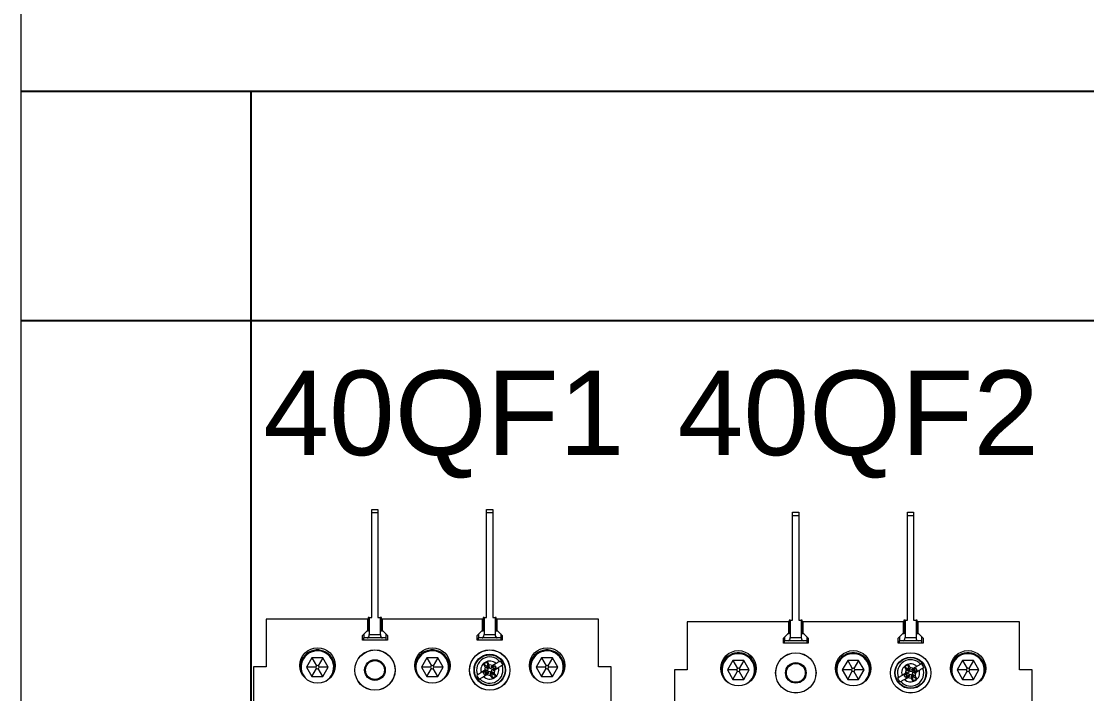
# Model space of a CAD drawing. Header units: millimetres. Extents: x 1004 to 59588, y 686 to 38112.
# Drawn here: x 44045.9 to 44277.9, y 37257 to 37403.6 of the extents above; entities that cross this region are included whole.
import ezdxf

# ---------------------------------------------------------------- set-up
doc = ezdxf.new("R2010")
doc.units = ezdxf.units.MM
doc.layers.add('PDF11_Text', color=7, linetype='Continuous')
doc.layers.add('PDF4_Geometry', color=7, linetype='Continuous')
doc.styles.add('PDF Arial', font='arial.ttf')

msp = doc.modelspace()

# ---------------------------------------------------------------- linework, layer by layer
for p, q in [((44045.92, 37388.36), (44784.16, 37388.36)), ((44095.98, 37093.34), (44095.98, 37388.36)), ((44045.92, 37338.36), (44784.16, 37338.36))]:
    msp.add_line(p, q)
at = {"color": 7, "linetype": 'Continuous', "lineweight": 15}
for p, q in [((44122.23, 37297.15), (44123.58, 37297.15)), ((44122.23, 37296.4), (44122.23, 37297.15)), ((44123.58, 37296.4), (44122.23, 37296.4)), ((44122.23, 37273.65), (44122.23, 37296.4)), ((44123.58, 37297.15), (44123.58, 37296.4)), ((44123.58, 37296.4), (44123.58, 37273.65)), ((44147.23, 37297.15), (44148.58, 37297.15)), ((44147.23, 37296.4), (44147.23, 37297.15)), ((44148.58, 37296.4), (44147.23, 37296.4)), ((44147.23, 37273.65), (44147.23, 37296.4)), ((44148.58, 37297.15), (44148.58, 37296.4)), ((44148.58, 37296.4), (44148.58, 37273.65)), ((44213.88, 37296.54), (44215.23, 37296.54)), ((44213.88, 37295.79), (44213.88, 37296.54)), ((44215.23, 37296.54), (44215.23, 37295.79)), ((44238.88, 37296.54), (44240.23, 37296.54)), ((44238.88, 37295.79), (44238.88, 37296.54)), ((44240.23, 37296.54), (44240.23, 37295.79)), ((44215.23, 37295.79), (44213.88, 37295.79)), ((44213.88, 37273.04), (44213.88, 37295.79)), ((44215.23, 37295.79), (44215.23, 37273.04)), ((44240.23, 37295.79), (44238.88, 37295.79)), ((44238.88, 37273.04), (44238.88, 37295.79)), ((44240.23, 37295.79), (44240.23, 37273.04)), ((44099.24, 37273.25), (44099.24, 37262.85)), ((44121.37, 37273.25), (44099.24, 37273.25)), ((44121.37, 37270.88), (44121.37, 37273.25)), ((44121.48, 37273.65), (44121.48, 37270.65)), ((44121.7, 37273.65), (44121.48, 37273.65)), ((44121.7, 37273.65), (44121.7, 37269.9)), ((44121.7, 37273.65), (44122.23, 37273.65)), ((44123.58, 37273.65), (44124.1, 37273.65)), ((44124.1, 37273.65), (44124.1, 37269.9)), ((44124.33, 37273.65), (44124.1, 37273.65)), ((44124.33, 37270.65), (44124.33, 37273.65)), ((44124.49, 37273.25), (44124.49, 37270.88)), ((44146.37, 37273.25), (44124.49, 37273.25)), ((44146.37, 37270.88), (44146.37, 37273.25)), ((44146.48, 37273.65), (44146.48, 37270.65)), ((44146.7, 37273.65), (44146.48, 37273.65)), ((44146.7, 37273.65), (44146.7, 37269.9)), ((44146.7, 37273.65), (44147.23, 37273.65)), ((44148.58, 37273.65), (44149.1, 37273.65)), ((44149.1, 37273.65), (44149.1, 37269.9)), ((44149.33, 37273.65), (44149.1, 37273.65)), ((44149.33, 37270.65), (44149.33, 37273.65)), ((44149.49, 37273.25), (44149.49, 37270.88)), ((44171.62, 37273.25), (44149.49, 37273.25)), ((44171.62, 37262.85), (44171.62, 37273.25)), ((44190.89, 37272.64), (44190.89, 37262.24)), ((44213.03, 37272.64), (44190.89, 37272.64)), ((44213.03, 37270.27), (44213.03, 37272.64)), ((44213.13, 37273.04), (44213.13, 37270.04)), ((44213.36, 37273.04), (44213.13, 37273.04)), ((44213.36, 37273.04), (44213.36, 37269.29)), ((44213.36, 37273.04), (44213.88, 37273.04)), ((44215.23, 37273.04), (44215.76, 37273.04)), ((44215.76, 37273.04), (44215.76, 37269.29)), ((44215.98, 37273.04), (44215.76, 37273.04)), ((44215.98, 37270.04), (44215.98, 37273.04)), ((44216.14, 37272.64), (44216.14, 37270.27)), ((44238.03, 37272.64), (44216.14, 37272.64)), ((44238.03, 37270.27), (44238.03, 37272.64)), ((44238.13, 37273.04), (44238.13, 37270.04)), ((44238.36, 37273.04), (44238.13, 37273.04)), ((44238.36, 37273.04), (44238.36, 37269.29)), ((44238.36, 37273.04), (44238.88, 37273.04)), ((44240.23, 37273.04), (44240.76, 37273.04)), ((44240.76, 37273.04), (44240.76, 37269.29)), ((44240.98, 37273.04), (44240.76, 37273.04)), ((44240.98, 37270.04), (44240.98, 37273.04)), ((44241.14, 37272.64), (44241.14, 37270.27)), ((44263.28, 37272.64), (44241.14, 37272.64)), ((44263.28, 37262.24), (44263.28, 37272.64)), ((44120.22, 37269.73), (44121.37, 37270.88)), ((44121.48, 37270.65), (44121.14, 37270.65)), ((44124.72, 37270.65), (44124.33, 37270.65)), ((44124.49, 37270.88), (44125.64, 37269.73)), ((44145.22, 37269.73), (44146.37, 37270.88)), ((44146.48, 37270.65), (44146.14, 37270.65)), ((44149.72, 37270.65), (44149.33, 37270.65)), ((44149.49, 37270.88), (44150.64, 37269.73)), ((44120.22, 37268.65), (44120.22, 37269.73)), ((44125.64, 37268.65), (44120.22, 37268.65)), ((44120.48, 37269.98), (44120.48, 37269.15)), ((44121.27, 37269.15), (44120.48, 37269.15)), ((44120.48, 37268.65), (44120.48, 37269.15)), ((44124.54, 37269.15), (44121.27, 37269.15)), ((44121.7, 37269.9), (44124.1, 37269.9)), ((44125.33, 37269.15), (44124.54, 37269.15)), ((44125.33, 37270.03), (44125.33, 37269.15)), ((44125.33, 37269.15), (44125.33, 37268.65)), ((44125.64, 37269.73), (44125.64, 37268.65)), ((44145.22, 37268.65), (44145.22, 37269.73)), ((44150.64, 37268.65), (44145.22, 37268.65)), ((44145.48, 37269.98), (44145.48, 37269.15)), ((44146.27, 37269.15), (44145.48, 37269.15)), ((44145.48, 37268.65), (44145.48, 37269.15)), ((44149.54, 37269.15), (44146.27, 37269.15)), ((44146.7, 37269.9), (44149.1, 37269.9)), ((44150.33, 37269.15), (44149.54, 37269.15)), ((44150.33, 37270.03), (44150.33, 37269.15)), ((44150.33, 37269.15), (44150.33, 37268.65)), ((44150.64, 37269.73), (44150.64, 37268.65)), ((44211.88, 37269.12), (44213.03, 37270.27)), ((44211.88, 37268.04), (44211.88, 37269.12)), ((44217.29, 37268.04), (44211.88, 37268.04)), ((44212.13, 37269.37), (44212.13, 37268.54)), ((44212.93, 37268.54), (44212.13, 37268.54)), ((44212.13, 37268.04), (44212.13, 37268.54)), ((44213.13, 37270.04), (44212.8, 37270.04)), ((44216.19, 37268.54), (44212.93, 37268.54)), ((44213.36, 37269.29), (44215.76, 37269.29)), ((44216.37, 37270.04), (44215.98, 37270.04)), ((44216.14, 37270.27), (44217.29, 37269.12)), ((44216.98, 37268.54), (44216.19, 37268.54)), ((44216.98, 37269.43), (44216.98, 37268.54)), ((44216.98, 37268.54), (44216.98, 37268.04)), ((44217.29, 37269.12), (44217.29, 37268.04)), ((44236.88, 37269.12), (44238.03, 37270.27)), ((44236.88, 37268.04), (44236.88, 37269.12)), ((44242.29, 37268.04), (44236.88, 37268.04)), ((44237.13, 37269.37), (44237.13, 37268.54)), ((44237.93, 37268.54), (44237.13, 37268.54)), ((44237.13, 37268.04), (44237.13, 37268.54)), ((44238.13, 37270.04), (44237.8, 37270.04)), ((44241.19, 37268.54), (44237.93, 37268.54)), ((44238.36, 37269.29), (44240.76, 37269.29)), ((44241.37, 37270.04), (44240.98, 37270.04)), ((44241.14, 37270.27), (44242.29, 37269.12)), ((44241.98, 37268.54), (44241.19, 37268.54)), ((44241.98, 37269.43), (44241.98, 37268.54)), ((44241.98, 37268.54), (44241.98, 37268.04)), ((44242.29, 37269.12), (44242.29, 37268.04)), ((44109.22, 37264.85), (44108.04, 37262.8)), ((44111.59, 37264.85), (44109.22, 37264.85)), ((44109.22, 37264.85), (44110.23, 37263.11)), ((44111.59, 37264.85), (44110.58, 37263.11)), ((44112.77, 37262.8), (44111.59, 37264.85)), ((44134.22, 37264.85), (44133.04, 37262.8)), ((44136.59, 37264.85), (44134.22, 37264.85)), ((44134.22, 37264.85), (44135.23, 37263.11)), ((44136.59, 37264.85), (44135.58, 37263.11)), ((44137.77, 37262.8), (44136.59, 37264.85)), ((44147.42, 37263.95), (44146.57, 37263.43)), ((44147.25, 37262.99), (44146.57, 37263.43)), ((44146.57, 37263.43), (44146.95, 37262.8)), ((44147.5, 37263.15), (44147.42, 37263.95)), ((44147.81, 37263.32), (44147.42, 37263.95)), ((44149.29, 37263.57), (44148.57, 37263.13)), ((44159.22, 37264.85), (44158.04, 37262.8)), ((44161.59, 37264.85), (44159.22, 37264.85)), ((44159.22, 37264.85), (44160.23, 37263.11)), ((44161.59, 37264.85), (44160.58, 37263.11)), ((44162.77, 37262.8), (44161.59, 37264.85)), ((44200.87, 37264.24), (44199.69, 37262.19)), ((44203.24, 37264.24), (44200.87, 37264.24)), ((44200.87, 37264.24), (44201.88, 37262.5)), ((44203.24, 37264.24), (44202.23, 37262.5)), ((44204.43, 37262.19), (44203.24, 37264.24)), ((44225.87, 37264.24), (44224.69, 37262.19)), ((44228.24, 37264.24), (44225.87, 37264.24)), ((44225.87, 37264.24), (44226.88, 37262.5)), ((44228.24, 37264.24), (44227.23, 37262.5)), ((44229.43, 37262.19), (44228.24, 37264.24)), ((44239.08, 37263.35), (44238.22, 37262.83)), ((44239.15, 37262.54), (44239.08, 37263.35)), ((44239.46, 37262.71), (44239.08, 37263.35)), ((44250.87, 37264.24), (44249.69, 37262.19)), ((44253.24, 37264.24), (44250.87, 37264.24)), ((44250.87, 37264.24), (44251.88, 37262.5)), ((44253.24, 37264.24), (44252.23, 37262.5)), ((44254.43, 37262.19), (44253.24, 37264.24)), ((44099.24, 37262.85), (44096.49, 37262.85)), ((44096.49, 37262.85), (44096.49, 37216.06)), ((44108.04, 37262.8), (44109.22, 37260.75)), ((44110.05, 37262.8), (44108.04, 37262.8)), ((44109.22, 37260.75), (44110.23, 37262.5)), ((44111.59, 37260.75), (44110.58, 37262.5)), ((44112.77, 37262.8), (44110.75, 37262.8)), ((44111.59, 37260.75), (44112.77, 37262.8)), ((44133.04, 37262.8), (44134.22, 37260.75)), ((44135.05, 37262.8), (44133.04, 37262.8)), ((44134.22, 37260.75), (44135.23, 37262.5)), ((44136.59, 37260.75), (44135.58, 37262.5)), ((44137.77, 37262.8), (44135.75, 37262.8)), ((44136.59, 37260.75), (44137.77, 37262.8)), ((44146.77, 37262.03), (44146.05, 37261.6)), ((44146.53, 37261.69), (44147.15, 37262.06)), ((44146.94, 37261.72), (44146.53, 37261.69)), ((44146.87, 37261.13), (44146.53, 37261.69)), ((44146.57, 37260.74), (44147.29, 37261.18)), ((44146.95, 37262.8), (44146.77, 37262.03)), ((44146.77, 37262.03), (44147.21, 37262.3)), ((44147.48, 37261.51), (44146.87, 37261.13)), ((44147.09, 37261.47), (44146.87, 37261.13)), ((44147.53, 37262.08), (44146.94, 37261.72)), ((44146.94, 37261.72), (44147.09, 37261.47)), ((44147.61, 37262.4), (44146.95, 37262.8)), ((44147.09, 37261.47), (44147.68, 37261.83)), ((44147.15, 37262.06), (44147.21, 37262.3)), ((44147.53, 37262.08), (44147.15, 37262.06)), ((44147.5, 37263.15), (44147.25, 37262.99)), ((44147.25, 37262.99), (44147.61, 37262.4)), ((44147.73, 37261.45), (44147.29, 37261.18)), ((44147.29, 37261.18), (44148.05, 37260.99)), ((44147.68, 37261.83), (44147.48, 37261.51)), ((44147.73, 37261.45), (44147.48, 37261.51)), ((44147.86, 37262.56), (44147.5, 37263.15)), ((44147.53, 37262.08), (44147.61, 37262.4)), ((44148, 37261.75), (44147.68, 37261.83)), ((44148.57, 37263.13), (44147.81, 37263.32)), ((44147.86, 37262.56), (44147.81, 37263.32)), ((44147.86, 37262.56), (44148.18, 37262.48)), ((44148, 37261.75), (44148.05, 37260.99)), ((44148, 37261.75), (44148.36, 37261.16)), ((44148.13, 37262.86), (44148.57, 37263.13)), ((44148.13, 37262.86), (44148.37, 37262.8)), ((44148.77, 37262.84), (44148.18, 37262.48)), ((44148.18, 37262.48), (44148.37, 37262.8)), ((44148.33, 37262.23), (44148.25, 37261.91)), ((44148.25, 37261.91), (44148.91, 37261.51)), ((44148.61, 37261.32), (44148.25, 37261.91)), ((44148.33, 37262.23), (44148.92, 37262.59)), ((44148.33, 37262.23), (44148.71, 37262.25)), ((44148.36, 37261.16), (44148.61, 37261.32)), ((44148.36, 37261.16), (44148.44, 37260.36)), ((44148.37, 37262.8), (44148.99, 37263.18)), ((44148.61, 37261.32), (44149.29, 37260.88)), ((44149.09, 37262.28), (44148.65, 37262.01)), ((44148.71, 37262.25), (44148.65, 37262.01)), ((44149.32, 37262.62), (44148.71, 37262.25)), ((44148.77, 37262.84), (44148.99, 37263.18)), ((44148.92, 37262.59), (44148.77, 37262.84)), ((44148.91, 37261.51), (44149.09, 37262.28)), ((44149.29, 37260.88), (44148.91, 37261.51)), ((44148.92, 37262.59), (44149.32, 37262.62)), ((44148.99, 37263.18), (44149.32, 37262.62)), ((44149.09, 37262.28), (44149.81, 37262.71)), ((44158.04, 37262.8), (44159.22, 37260.75)), ((44160.05, 37262.8), (44158.04, 37262.8)), ((44159.22, 37260.75), (44160.23, 37262.5)), ((44161.59, 37260.75), (44160.58, 37262.5)), ((44162.77, 37262.8), (44160.75, 37262.8)), ((44161.59, 37260.75), (44162.77, 37262.8)), ((44174.37, 37262.85), (44171.62, 37262.85)), ((44174.37, 37216.06), (44174.37, 37262.85)), ((44190.89, 37262.24), (44188.14, 37262.24)), ((44188.14, 37262.24), (44188.14, 37215.45)), ((44199.69, 37262.19), (44200.87, 37260.14)), ((44201.71, 37262.19), (44199.69, 37262.19)), ((44200.87, 37260.14), (44201.88, 37261.89)), ((44203.24, 37260.14), (44202.23, 37261.89)), ((44204.43, 37262.19), (44202.41, 37262.19)), ((44203.24, 37260.14), (44204.43, 37262.19)), ((44224.69, 37262.19), (44225.87, 37260.14)), ((44226.71, 37262.19), (44224.69, 37262.19)), ((44225.87, 37260.14), (44226.88, 37261.89)), ((44228.24, 37260.14), (44227.23, 37261.89)), ((44229.43, 37262.19), (44227.41, 37262.19)), ((44228.24, 37260.14), (44229.43, 37262.19)), ((44238.42, 37261.43), (44237.7, 37260.99)), ((44238.19, 37261.08), (44238.8, 37261.45)), ((44238.59, 37261.12), (44238.19, 37261.08)), ((44238.53, 37260.52), (44238.19, 37261.08)), ((44238.9, 37262.39), (44238.22, 37262.83)), ((44238.22, 37262.83), (44238.61, 37262.19)), ((44238.61, 37262.19), (44238.42, 37261.43)), ((44238.42, 37261.43), (44238.86, 37261.69)), ((44239.18, 37261.48), (44238.59, 37261.12)), ((44238.59, 37261.12), (44238.75, 37260.86)), ((44239.26, 37261.79), (44238.61, 37262.19)), ((44238.75, 37260.86), (44239.34, 37261.22)), ((44238.8, 37261.45), (44238.86, 37261.69)), ((44239.18, 37261.48), (44238.8, 37261.45)), ((44239.15, 37262.54), (44238.9, 37262.39)), ((44238.9, 37262.39), (44239.26, 37261.79)), ((44239.34, 37261.22), (44239.14, 37260.9)), ((44239.51, 37261.95), (44239.15, 37262.54)), ((44239.18, 37261.48), (44239.26, 37261.79)), ((44239.66, 37261.15), (44239.34, 37261.22)), ((44240.23, 37262.52), (44239.46, 37262.71)), ((44239.51, 37261.95), (44239.46, 37262.71)), ((44239.51, 37261.95), (44239.83, 37261.87)), ((44239.66, 37261.15), (44239.71, 37260.39)), ((44239.66, 37261.15), (44240.02, 37260.56)), ((44239.79, 37262.26), (44240.23, 37262.52)), ((44239.79, 37262.26), (44240.03, 37262.2)), ((44240.42, 37262.23), (44239.83, 37261.87)), ((44239.83, 37261.87), (44240.03, 37262.2)), ((44239.99, 37261.62), (44239.91, 37261.3)), ((44239.91, 37261.3), (44240.56, 37260.91)), ((44240.27, 37260.71), (44239.91, 37261.3)), ((44239.99, 37261.62), (44240.58, 37261.98)), ((44239.99, 37261.62), (44240.37, 37261.64)), ((44240.03, 37262.2), (44240.64, 37262.57)), ((44240.95, 37262.96), (44240.23, 37262.52)), ((44240.75, 37261.67), (44240.31, 37261.4)), ((44240.37, 37261.64), (44240.31, 37261.4)), ((44240.98, 37262.02), (44240.37, 37261.64)), ((44240.42, 37262.23), (44240.64, 37262.57)), ((44240.58, 37261.98), (44240.42, 37262.23)), ((44240.56, 37260.91), (44240.75, 37261.67)), ((44240.58, 37261.98), (44240.98, 37262.02)), ((44240.64, 37262.57), (44240.98, 37262.02)), ((44240.75, 37261.67), (44241.47, 37262.11)), ((44249.69, 37262.19), (44250.87, 37260.14)), ((44251.71, 37262.19), (44249.69, 37262.19)), ((44250.87, 37260.14), (44251.88, 37261.89)), ((44253.24, 37260.14), (44252.23, 37261.89)), ((44254.43, 37262.19), (44252.41, 37262.19)), ((44253.24, 37260.14), (44254.43, 37262.19)), ((44266.03, 37262.24), (44263.28, 37262.24)), ((44266.03, 37215.45), (44266.03, 37262.24)), ((44109.22, 37260.75), (44111.59, 37260.75)), ((44134.22, 37260.75), (44136.59, 37260.75)), ((44148.05, 37260.99), (44148.44, 37260.36)), ((44148.44, 37260.36), (44149.29, 37260.88)), ((44159.22, 37260.75), (44161.59, 37260.75)), ((44200.87, 37260.14), (44203.24, 37260.14)), ((44225.87, 37260.14), (44228.24, 37260.14)), ((44238.22, 37260.13), (44238.94, 37260.57)), ((44239.14, 37260.9), (44238.53, 37260.52)), ((44238.75, 37260.86), (44238.53, 37260.52)), ((44239.38, 37260.84), (44238.94, 37260.57)), ((44238.94, 37260.57), (44239.71, 37260.39)), ((44239.38, 37260.84), (44239.14, 37260.9)), ((44239.71, 37260.39), (44240.09, 37259.75)), ((44240.02, 37260.56), (44240.27, 37260.71)), ((44240.02, 37260.56), (44240.09, 37259.75)), ((44240.09, 37259.75), (44240.95, 37260.27)), ((44240.27, 37260.71), (44240.95, 37260.27)), ((44240.95, 37260.27), (44240.56, 37260.91)), ((44250.87, 37260.14), (44253.24, 37260.14))]:
    msp.add_line(p, q, dxfattribs=at)
for centre, radius in [((44110.43, 37263.16), 3.85), ((44122.93, 37262.16), 4.4), ((44122.93, 37262.16), 4.38), ((44135.43, 37263.16), 3.85), ((44147.93, 37262.16), 4.4), ((44147.93, 37262.16), 4.38), ((44160.43, 37263.16), 3.85), ((44202.08, 37262.55), 3.85), ((44214.58, 37261.55), 4.4), ((44214.58, 37261.55), 4.38), ((44227.08, 37262.55), 3.85), ((44239.58, 37261.55), 4.4), ((44239.58, 37261.55), 4.38), ((44252.08, 37262.55), 3.85), ((44122.93, 37262.16), 2.25), ((44122.93, 37262.16), 2.06), ((44147.93, 37262.16), 3.43), ((44147.93, 37262.16), 3.34), ((44214.58, 37261.55), 2.25), ((44214.58, 37261.55), 2.06), ((44239.58, 37261.55), 3.43), ((44239.58, 37261.55), 3.34)]:
    msp.add_circle(centre, radius, dxfattribs=at)
for centre, radius, start, end in [((44110.4, 37262.8), 3.75, 342.5295, 188.9596), ((44135.4, 37262.8), 3.75, 342.5295, 188.9596), ((44160.4, 37262.8), 3.75, 342.5295, 188.9596), ((44202.06, 37262.19), 3.75, 342.5295, 188.9596), ((44227.06, 37262.19), 3.75, 342.5295, 188.9596), ((44252.06, 37262.19), 3.75, 342.5295, 188.9596), ((44147.93, 37262.16), 2.87, 41.3407, 201.2768), ((44147.93, 37262.16), 1.96, 46.0575, 196.5599), ((44147.93, 37262.16), 3.07, 21.9274, 40.6901), ((44239.58, 37261.55), 2.87, 41.3407, 201.2768), ((44239.58, 37261.55), 1.96, 46.0575, 196.5599), ((44239.58, 37261.55), 3.07, 21.9274, 40.6901), ((44110.4, 37262.8), 0.35, 120, 180), ((44110.4, 37262.8), 0.35, 180, 240), ((44110.4, 37262.8), 0.35, 60, 120), ((44110.4, 37262.8), 0.35, 240, 300), ((44110.4, 37262.8), 0.35, 0, 60), ((44110.4, 37262.8), 0.35, 300, 0), ((44135.4, 37262.8), 0.35, 120, 180), ((44135.4, 37262.8), 0.35, 180, 240), ((44135.4, 37262.8), 0.35, 60, 120), ((44135.4, 37262.8), 0.35, 240, 300), ((44135.4, 37262.8), 0.35, 0, 60), ((44135.4, 37262.8), 0.35, 300, 0), ((44147.93, 37262.16), 2.87, 221.3407, 21.2768), ((44147.93, 37262.16), 1.96, 226.0575, 16.5599), ((44160.4, 37262.8), 0.35, 120, 180), ((44160.4, 37262.8), 0.35, 180, 240), ((44160.4, 37262.8), 0.35, 60, 120), ((44160.4, 37262.8), 0.35, 240, 300), ((44160.4, 37262.8), 0.35, 0, 60), ((44160.4, 37262.8), 0.35, 300, 0), ((44202.06, 37262.19), 0.35, 120, 180), ((44202.06, 37262.19), 0.35, 180, 240), ((44202.06, 37262.19), 0.35, 60, 120), ((44202.06, 37262.19), 0.35, 240, 300), ((44202.06, 37262.19), 0.35, 0, 60), ((44202.06, 37262.19), 0.35, 300, 0), ((44227.06, 37262.19), 0.35, 120, 180), ((44227.06, 37262.19), 0.35, 180, 240), ((44227.06, 37262.19), 0.35, 60, 120), ((44227.06, 37262.19), 0.35, 240, 300), ((44227.06, 37262.19), 0.35, 0, 60), ((44227.06, 37262.19), 0.35, 300, 0), ((44239.58, 37261.55), 2.87, 221.3407, 21.2768), ((44239.58, 37261.55), 1.96, 226.0575, 16.5599), ((44252.06, 37262.19), 0.35, 120, 180), ((44252.06, 37262.19), 0.35, 180, 240), ((44252.06, 37262.19), 0.35, 60, 120), ((44252.06, 37262.19), 0.35, 240, 300), ((44252.06, 37262.19), 0.35, 0, 60), ((44252.06, 37262.19), 0.35, 300, 0), ((44147.93, 37262.16), 3.07, 201.9274, 220.6901), ((44239.58, 37261.55), 3.07, 201.9274, 220.6901)]:
    msp.add_arc(centre, radius, start, end, dxfattribs=at)
at = {"color": 8, "linetype": 'Continuous', "lineweight": 15}
for centre in [(44110.4, 37262.8), (44135.4, 37262.8), (44160.4, 37262.8), (44202.06, 37262.19), (44227.06, 37262.19), (44252.06, 37262.19)]:
    msp.add_arc(centre, 3.55, 300.4279, 231.0611, dxfattribs=at)
at = {"color": 7, "linetype": 'Continuous', "lineweight": 15}
for centre, start_param, end_param in [((44121.27, 37269.9), 3.141593, 4.712389), ((44124.54, 37269.9), 1.570796, 3.141593), ((44146.27, 37269.9), 3.141593, 4.712389), ((44149.54, 37269.9), 1.570796, 3.141593), ((44212.93, 37269.29), 3.141593, 4.712389), ((44216.19, 37269.29), 1.570796, 3.141593), ((44237.93, 37269.29), 3.141593, 4.712389), ((44241.19, 37269.29), 1.570796, 3.141593)]:
    msp.add_ellipse(centre, major_axis=(0, 0.75), ratio=0.57735, start_param=start_param, end_param=end_param, dxfattribs=at)
for points, knots in [([(44150.08, 37264.05), (44150.08, 37264.05), (44150.02, 37264.01), (44149.89, 37263.93), (44149.64, 37263.78), (44149.43, 37263.65), (44149.31, 37263.58), (44149.29, 37263.57)], [0, 0, 0, 0, 0.0604932, 0.3497792, 0.6419729, 0.9393717, 1, 1, 1, 1]), ([(44150.26, 37264.15), (44150.2, 37264.12), (44150.15, 37264.09), (44150.09, 37264.05), (44150.08, 37264.05)], [0, 0, 0, 0, 0.8893708, 1, 1, 1, 1]), ([(44241.74, 37263.44), (44241.73, 37263.44), (44241.68, 37263.41), (44241.54, 37263.32), (44241.3, 37263.17), (44241.08, 37263.04), (44240.97, 37262.97), (44240.95, 37262.96)], [0, 0, 0, 0, 0.0604932, 0.3497792, 0.6419729, 0.9393717, 1, 1, 1, 1]), ([(44241.91, 37263.55), (44241.86, 37263.52), (44241.8, 37263.48), (44241.75, 37263.45), (44241.74, 37263.44)], [0, 0, 0, 0, 0.8893708, 1, 1, 1, 1]), ([(44145.25, 37261.11), (44145.25, 37261.11), (44145.19, 37261.08), (44145.13, 37261.04), (44145.08, 37261.01)], [0, 0, 0, 0, 0.1106292, 1, 1, 1, 1]), ([(44146.05, 37261.6), (44146.01, 37261.57), (44145.87, 37261.49), (44145.67, 37261.37), (44145.45, 37261.23), (44145.33, 37261.16), (44145.27, 37261.12), (44145.25, 37261.11)], [0, 0, 0, 0, 0.114112, 0.42888, 0.617845, 0.909493, 1, 1, 1, 1]), ([(44149.81, 37262.71), (44149.88, 37262.76), (44150.06, 37262.86), (44150.31, 37263.02), (44150.5, 37263.14), (44150.58, 37263.18), (44150.6, 37263.2)], [0, 0, 0, 0, 0.217543, 0.528612, 0.82963, 1, 1, 1, 1]), ([(44150.6, 37263.2), (44150.61, 37263.2), (44150.67, 37263.24), (44150.72, 37263.27), (44150.77, 37263.3)], [0, 0, 0, 0, 0.110629, 1, 1, 1, 1]), ([(44241.47, 37262.11), (44241.54, 37262.15), (44241.71, 37262.26), (44241.97, 37262.41), (44242.16, 37262.53), (44242.23, 37262.57), (44242.26, 37262.59)], [0, 0, 0, 0, 0.217543, 0.528612, 0.82963, 1, 1, 1, 1]), ([(44242.26, 37262.59), (44242.27, 37262.59), (44242.32, 37262.63), (44242.38, 37262.66), (44242.43, 37262.69)], [0, 0, 0, 0, 0.110629, 1, 1, 1, 1]), ([(44145.6, 37260.16), (44145.65, 37260.19), (44145.71, 37260.22), (44145.77, 37260.26), (44145.77, 37260.26)], [0, 0, 0, 0, 0.889371, 1, 1, 1, 1]), ([(44145.77, 37260.26), (44145.81, 37260.28), (44145.87, 37260.32), (44146.03, 37260.42), (44146.25, 37260.55), (44146.46, 37260.67), (44146.56, 37260.74), (44146.57, 37260.74)], [0, 0, 0, 0, 0.221054, 0.38281, 0.683142, 0.983236, 1, 1, 1, 1]), ([(44236.91, 37260.51), (44236.9, 37260.5), (44236.85, 37260.47), (44236.79, 37260.43), (44236.74, 37260.4)], [0, 0, 0, 0, 0.1106292, 1, 1, 1, 1]), ([(44237.7, 37260.99), (44237.66, 37260.97), (44237.52, 37260.88), (44237.33, 37260.76), (44237.11, 37260.63), (44236.98, 37260.55), (44236.92, 37260.51), (44236.91, 37260.51)], [0, 0, 0, 0, 0.114112, 0.42888, 0.617845, 0.909493, 1, 1, 1, 1]), ([(44237.26, 37259.55), (44237.31, 37259.58), (44237.37, 37259.61), (44237.42, 37259.65), (44237.43, 37259.65)], [0, 0, 0, 0, 0.889371, 1, 1, 1, 1]), ([(44237.43, 37259.65), (44237.47, 37259.67), (44237.53, 37259.71), (44237.69, 37259.81), (44237.91, 37259.94), (44238.11, 37260.07), (44238.22, 37260.13), (44238.22, 37260.13)], [0, 0, 0, 0, 0.221054, 0.38281, 0.683142, 0.983236, 1, 1, 1, 1])]:
    msp.add_open_spline(points, degree=3, knots=knots, dxfattribs=at)
at = {"layer": 'PDF4_Geometry', "color": 7, "lineweight": 0}
msp.add_lwpolyline([(44784.16, 37923.92), (44784.16, 36128.04), (44045.92, 36128.04), (44045.92, 37923.92)], close=True, dxfattribs=at)

# ---------------------------------------------------------------- texts
at = {"layer": 'PDF11_Text', "char_height": 18.422, "attachment_point": 7, "style": 'PDF Arial'}
for s, insert in [('40QF1', (44098.62, 37303.94)), ('40QF2', (44188.86, 37303.94))]:
    msp.add_mtext(s, dxfattribs=dict(at, insert=insert))

doc.saveas('drawing.dxf')
